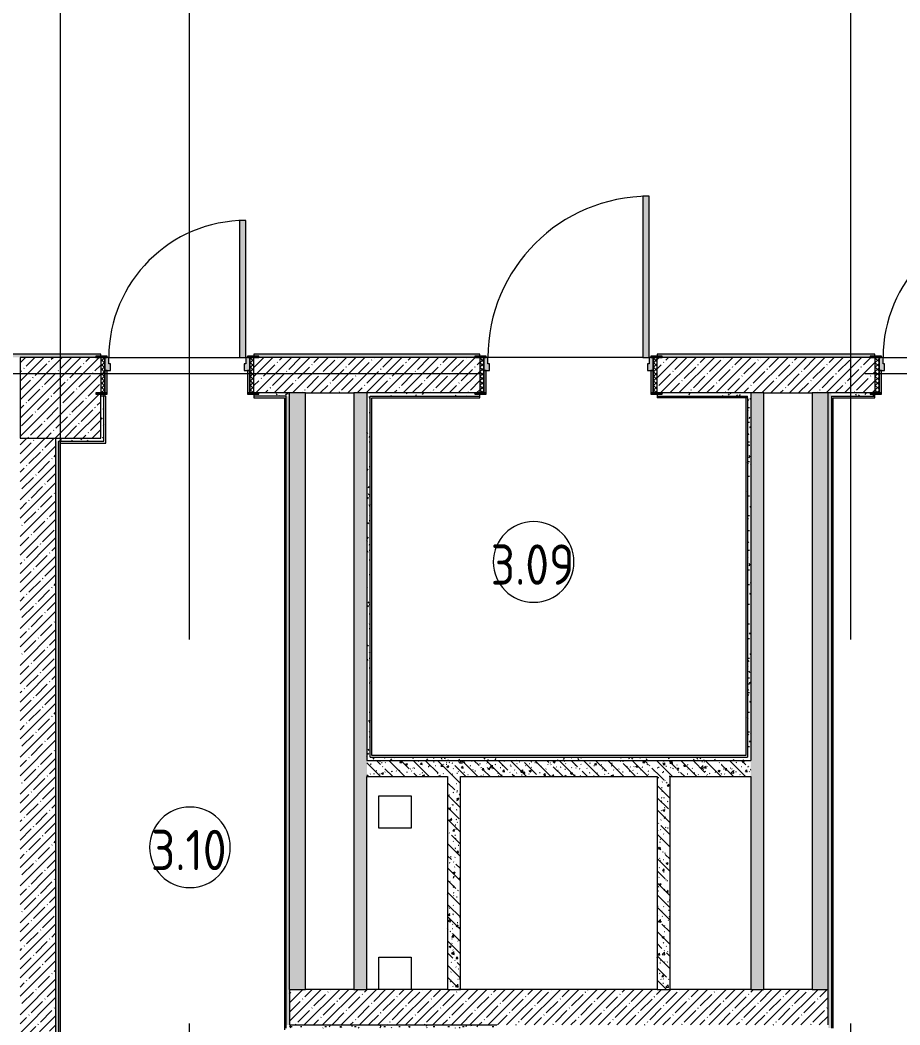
# Model space of a CAD drawing. Header units: millimetres. Extents: x -8624 to 200327, y -8553 to 29000.
# Drawn here: x 161760 to 167214, y 3760 to 9993 of the extents above; entities that cross this region are included whole.
import ezdxf

# ---------------------------------------------------------------- set-up
doc = ezdxf.new("R2010")
doc.units = ezdxf.units.MM
doc.linetypes.add('Осевая', pattern=[15875, 3175, -2381.25, 7937.5, -2381.25])
for name, color, linetype, lineweight in [('A-AREA-IDEN', 7, 'Continuous', 9), ('A-WALL-4', 7, 'Continuous', 13), ('I-WALL-5', 7, 'Continuous', 9), ('S-COLS-2', 7, 'Continuous', 9), ('Оси-2', 7, 'Осевая', 9)]:
    doc.layers.add(name, color=color, linetype=linetype, lineweight=lineweight)
for name, color, linetype, lineweight, true_color in [('A-DOOR-5', 7, 'Continuous', 9, 0xaaaaaa), ('A-DOOR-6', 7, 'Continuous', 9, 0xe2e2e2), ('A-DOOR-FRAM-4', 7, 'Continuous', 9, 0xe2e2e2), ('A-DOOR-FRAM-5', 7, 'Continuous', 9, 0xaaaaaa), ('A-FLOR-3', 7, 'Continuous', 9, 0xaaaaaa), ('I-WALL-6', 7, 'Continuous', 9, 0x787878), ('I-WALL-7', 9, 'Continuous', 9, 0x808080)]:
    doc.layers.add(name, color=color, linetype=linetype, lineweight=lineweight, true_color=true_color)
doc.styles.add('GOST Common', font='GOST_Common.ttf', dxfattribs={"width": 0.9, "height": 250})
pattern_1 = [(45, (96349.85, 0), (-57.02463, 57.02463), []), (45, (96406.87, 0), (-57.02463, 57.02463), [100.806, -20.161, 3.353, -16.808])]
pattern_2 = [(135, (96349.85, 0), (-75.43415, -75.43415), [106.68, -17.78, 3.556, -17.78]), (135, (96349.85, 75.39), (-75.43415, -75.43415), []), (50, (96349.85, 0), (127.52922, -11.15758), [13.335, -146.685]), (355, (96349.85, 0), (-24.66966, 133.74002), [10.668, -117.348]), (100.451, (96360.48, -0.93), (102.85973, 122.58178), [11.333, -124.663]), (46.184, (96349.85, 35.56), (189.75516, -29.43036), [20.002, -220.027]), (96.636, (96365.66, 33.1), (166.1822, 173.1996), [17, -186.995]), (351.184, (96349.85, 35.56), (166.18393, 173.1976), [16.002, -176.022]), (21, (96367.63, 26.67), (106.13027, -71.58603), [13.335, -146.685]), (326, (96367.63, 26.67), (43.26188, 128.93175), [10.668, -117.348]), (71.451, (96376.47, 20.7), (149.39198, 57.34505), [11.333, -124.663]), (37.5, (96349.85, 0), (2.162228, 59.188357), [3.353, -112.573, 3.353, -115.773, -117.792]), (37.5, (96349.85, 0), (2.162228, 59.188357), [-235.052, 3.353, -114.44]), (7.5, (96349.85, 0), (46.77386, 70.12615), [3.353, -64.567, 3.353, -109.906, -44.894]), (7.5, (96349.85, 0), (46.77386, 70.12615), [-181.178, 3.353, -41.542]), (327.5, (96310.2, 0), (94.91367, -4.010093), [3.353, -41.097, 3.353, -135.331, -184.023]), (327.5, (96310.2, 0), (94.91367, -4.010093), [-183.134, 3.353, -180.67]), (317.5, (96292.42, 0), (103.69057, 17.79882), [3.353, -54.432, 3.353, -88.748, -130.683]), (317.5, (96292.42, 0), (103.69057, 17.79882), [-149.885, 3.353, -127.33])]
pattern_3 = [(0, (96349.85, 0), (121.92, 30.48), [10.058, -81.382, 10.058, -81.382, -487.68]), (0, (96349.85, 0), (121.92, 30.48), [-182.88, 10.058, -172.822, 10.058, -81.382, -213.36]), (0, (96349.85, 0), (121.92, 30.48), [-457.2, 10.058, -50.902, 10.058, -142.342]), (120, (96395.57, 15.24), (-87.356454, 90.345817), [10.058, -81.382, 10.058, -81.382, -487.68]), (120, (96395.57, 15.24), (-87.356454, 90.345817), [-182.88, 10.058, -172.822, 10.058, -81.382, -213.36]), (120, (96395.57, 15.24), (-87.356454, 90.345817), [-457.2, 10.058, -50.902, 10.058, -142.342]), (240, (96410.81, 76.2), (-34.563546, -120.825817), [10.058, -81.382, 10.058, -81.382, -487.68]), (240, (96410.81, 76.2), (-34.563546, -120.825817), [-182.88, 10.058, -172.822, 10.058, -81.382, -213.36]), (240, (96410.81, 76.2), (-34.563546, -120.825817), [-457.2, 10.058, -50.902, 10.058, -142.342])]

# ---------------------------------------------------------------- blocks, each defined once
blk = doc.blocks.new('BSC_Колонна _Прямоугольная - 500х500-V185-План зашивки приборов отопления в осях 3 этажа 12-23')
at = {"layer": 'S-COLS-2'}
h = blk.add_hatch(dxfattribs=at)
h.set_pattern_fill('FP_132', color=256, style=0, pattern_type=2)
h.set_pattern_definition([(45, (-65660, -7650), (-57.02463, 57.02463), []), (45, (-65602.975, -7650), (-57.02463, 57.02463), [100.806, -20.161, 3.353, -16.808])])
h.paths.add_polyline_path([(-250, -250), (250, -250), (250, 22), (220, 22), (220, 30), (250, 30), (250, 250), (-250, 250), (-250, -146.2)])
for p, q in [((220, 250), (-250, 250)), ((-250, 250), (-250, -250)), ((250, -250), (250, 22)), ((-250, -250), (250, -250))]:
    blk.add_line(p, q, dxfattribs=at)
blk = doc.blocks.new('110_Дверь_СКБ_1Ст_Внутренняя1 - Д-7_л__950x2100h_Туалет-21784696-План зашивки приборов отопления в осях 3 этажа 12-23')
at = {"layer": 'A-DOOR-5'}
h = blk.add_hatch(dxfattribs=at)
h.set_pattern_fill('FP_45', color=256, style=0, pattern_type=2)
h.set_pattern_definition([(135, (1826.41, 174.685), (-14.14214, -14.14214), []), (225, (1826.41, 174.685), (14.14214, -14.14214), [])])
h.paths.add_polyline_path([(487.5, -110), (487.5, 110), (462.5, 110), (462.5, -110)])
at = {"layer": 'A-DOOR-6'}
h = blk.add_hatch(color=256, dxfattribs=at)
h.paths.add_polyline_path([(427.5, 30), (462.5, 30), (462.5, 110), (437.5, 110), (437.5, 70), (427.5, 70)])
h.paths.add_polyline_path([(-402.5, 30), (-402.5, 70), (-412.5, 70), (-412.5, 110), (-437.5, 110), (-437.5, 30)])
at = {"layer": 'A-DOOR-FRAM-4'}
for points in [[(397.5, 110), (437.5, 110), (437.5, 960), (397.5, 960), (397.5, 577.8)], [(-422.5, 110), (-422.5, 118), (-492.5, 118), (-492.5, 110)], [(-422.5, 109), (-422.5, 110), (-437.5, 109)], [(517.5, 110), (517.5, 118), (447.5, 118), (447.5, 110)], [(462.5, 109), (462.5, 110), (447.5, 109)], [(-422.5, -110), (-422.5, 30), (-437.5, 30), (-437.5, -110)], [(462.5, -110), (462.5, 30), (447.5, 30), (447.5, -110)], [(-422.5, -118), (-422.5, -110), (-492.5, -110), (-492.5, -118)], [(517.5, -118), (517.5, -110), (447.5, -110), (447.5, -118)]]:
    blk.add_hatch(color=256, dxfattribs=at).paths.add_polyline_path(points)
at = {"layer": 'A-DOOR-FRAM-5'}
h = blk.add_hatch(dxfattribs=at)
h.set_pattern_fill('FP_46', color=256, style=0, pattern_type=2)
h.set_pattern_definition([(45, (-296.384, 174.685), (-14.1421, 14.1421), []), (135, (-296.384, 174.685), (-14.1421, -14.1421), [])])
h.paths.add_polyline_path([(-437.5, -110), (-437.5, 110), (-462.5, 110), (-462.5, -110)])
at = {"layer": 'A-DOOR-5'}
for p, q in [((437.5, 960), (397.5, 960)), ((397.5, 960), (397.5, 110)), ((437.5, 110), (437.5, 960)), ((397.5, 110), (437.5, 110))]:
    blk.add_line(p, q, dxfattribs=at)
blk.add_arc((437.5, 110), 850, 90, 180, dxfattribs=at)
at = {"layer": 'A-DOOR-FRAM-5'}
for p, q in [((-422.5, 118), (-492.5, 118)), ((-492.5, 118), (-492.5, 110)), ((-492.5, 110), (-422.5, 110)), ((-437.5, 110), (-462.5, 110)), ((-462.5, 110), (-462.5, -110)), ((-412.5, 110), (-437.5, 110)), ((-437.5, 110), (-437.5, 30)), ((-437.5, -110), (-437.5, 110)), ((-422.5, 110), (-437.5, 110)), ((-437.5, 110), (-437.5, 109)), ((-437.5, 109), (-422.5, 109)), ((-422.5, 110), (-422.5, 118)), ((-422.5, 109), (-422.5, 110)), ((-412.5, 70), (-412.5, 110)), ((-402.5, 70), (-412.5, 70)), ((-402.5, 30), (-402.5, 70)), ((437.5, 70), (427.5, 70)), ((427.5, 70), (427.5, 30)), ((437.5, 110), (437.5, 70)), ((462.5, 110), (437.5, 110)), ((517.5, 118), (447.5, 118)), ((447.5, 118), (447.5, 110)), ((462.5, 110), (447.5, 110)), ((447.5, 110), (447.5, 109)), ((447.5, 110), (517.5, 110)), ((447.5, 109), (462.5, 109)), ((462.5, 30), (462.5, 110)), ((487.5, 110), (462.5, 110)), ((462.5, 110), (462.5, -110)), ((462.5, 109), (462.5, 110)), ((487.5, -110), (487.5, 110)), ((517.5, 110), (517.5, 118)), ((-437.5, 30), (-402.5, 30)), ((-422.5, 30), (-437.5, 30)), ((-437.5, 30), (-437.5, -110)), ((-422.5, -110), (-422.5, 30)), ((427.5, 30), (462.5, 30)), ((462.5, 30), (447.5, 30)), ((447.5, 30), (447.5, -110)), ((462.5, -110), (462.5, 30)), ((-422.5, -110), (-492.5, -110)), ((-492.5, -110), (-492.5, -118)), ((-492.5, -118), (-422.5, -118)), ((-462.5, -110), (-437.5, -110)), ((-437.5, -110), (-422.5, -110)), ((-422.5, -118), (-422.5, -110)), ((447.5, -110), (462.5, -110)), ((517.5, -110), (447.5, -110)), ((447.5, -110), (447.5, -118)), ((447.5, -118), (517.5, -118)), ((462.5, -110), (487.5, -110)), ((517.5, -118), (517.5, -110))]:
    blk.add_line(p, q, dxfattribs=at)
blk = doc.blocks.new('110_Дверь_СКБ_1Ст_Внутренняя1 - Д-4 1100x2100h_су мгн-V200-План зашивки приборов отопления в осях 3 этажа 12-23')
at = {"layer": 'A-DOOR-5'}
h = blk.add_hatch(dxfattribs=at)
h.set_pattern_fill('FP_47', color=256, style=0, pattern_type=2)
h.set_pattern_definition([(135, (1751.41, 174.685), (-14.14214, -14.14214), []), (225, (1751.41, 174.685), (14.14214, -14.14214), [])])
h.paths.add_polyline_path([(562.5, -110), (562.5, 110), (537.5, 110), (537.5, -110)])
at = {"layer": 'A-DOOR-6'}
h = blk.add_hatch(color=256, dxfattribs=at)
h.paths.add_polyline_path([(537.5, 30), (537.5, 110), (512.5, 110), (512.5, 70), (502.5, 70), (502.5, 30)])
h.paths.add_polyline_path([(-477.5, 30), (-477.5, 70), (-487.5, 70), (-487.5, 110), (-512.5, 110), (-512.5, 30)])
at = {"layer": 'A-DOOR-FRAM-4'}
for points in [[(472.5, 110), (512.5, 110), (512.5, 1110), (472.5, 1110), (472.5, 577.8)], [(-497.5, 110), (-497.5, 118), (-567.5, 118), (-567.5, 110)], [(-497.5, 109), (-497.5, 110), (-512.5, 109)], [(592.5, 110), (592.5, 118), (522.5, 118), (522.5, 110)], [(537.5, 109), (537.5, 110), (522.5, 109)], [(-497.5, -110), (-497.5, 30), (-512.5, 30), (-512.5, -110)], [(537.5, -110), (537.5, 30), (522.5, 30), (522.5, -110)], [(-497.5, -118), (-497.5, -110), (-567.5, -110), (-567.5, -118)], [(592.5, -118), (592.5, -110), (522.5, -110), (522.5, -118)]]:
    blk.add_hatch(color=256, dxfattribs=at).paths.add_polyline_path(points)
at = {"layer": 'A-DOOR-FRAM-5'}
h = blk.add_hatch(dxfattribs=at)
h.set_pattern_fill('FP_48', color=256, style=0, pattern_type=2)
h.set_pattern_definition([(45, (-371.384, 174.685), (-14.1421, 14.1421), []), (135, (-371.384, 174.685), (-14.1421, -14.1421), [])])
h.paths.add_polyline_path([(-512.5, -110), (-512.5, 110), (-537.5, 110), (-537.5, -110)])
at = {"layer": 'A-DOOR-5'}
for p, q in [((512.5, 1110), (472.5, 1110)), ((472.5, 1110), (472.5, 110)), ((512.5, 110), (512.5, 1110)), ((472.5, 110), (512.5, 110))]:
    blk.add_line(p, q, dxfattribs=at)
blk.add_arc((512.5, 110), 1000, 90, 180, dxfattribs=at)
at = {"layer": 'A-DOOR-FRAM-5'}
for p, q in [((-497.5, 118), (-567.5, 118)), ((-567.5, 118), (-567.5, 110)), ((-567.5, 110), (-497.5, 110)), ((-512.5, 110), (-537.5, 110)), ((-537.5, 110), (-537.5, -110)), ((-487.5, 110), (-512.5, 110)), ((-512.5, 110), (-512.5, 30)), ((-512.5, -110), (-512.5, 110)), ((-497.5, 110), (-512.5, 110)), ((-512.5, 110), (-512.5, 109)), ((-512.5, 109), (-497.5, 109)), ((-497.5, 110), (-497.5, 118)), ((-497.5, 109), (-497.5, 110)), ((-487.5, 70), (-487.5, 110)), ((-477.5, 70), (-487.5, 70)), ((-477.5, 30), (-477.5, 70)), ((512.5, 70), (502.5, 70)), ((502.5, 70), (502.5, 30)), ((512.5, 110), (512.5, 70)), ((537.5, 110), (512.5, 110)), ((592.5, 118), (522.5, 118)), ((522.5, 118), (522.5, 110)), ((537.5, 110), (522.5, 110)), ((522.5, 110), (522.5, 109)), ((522.5, 110), (592.5, 110)), ((522.5, 109), (537.5, 109)), ((537.5, 30), (537.5, 110)), ((562.5, 110), (537.5, 110)), ((537.5, 110), (537.5, -110)), ((537.5, 109), (537.5, 110)), ((562.5, -110), (562.5, 110)), ((592.5, 110), (592.5, 118)), ((-512.5, 30), (-477.5, 30)), ((-497.5, 30), (-512.5, 30)), ((-512.5, 30), (-512.5, -110)), ((-497.5, -110), (-497.5, 30)), ((502.5, 30), (537.5, 30)), ((537.5, 30), (522.5, 30)), ((522.5, 30), (522.5, -110)), ((537.5, -110), (537.5, 30)), ((-497.5, -110), (-567.5, -110)), ((-567.5, -110), (-567.5, -118)), ((-567.5, -118), (-497.5, -118)), ((-537.5, -110), (-512.5, -110)), ((-512.5, -110), (-497.5, -110)), ((-497.5, -118), (-497.5, -110)), ((522.5, -110), (537.5, -110)), ((592.5, -110), (522.5, -110)), ((522.5, -110), (522.5, -118)), ((522.5, -118), (592.5, -118)), ((537.5, -110), (562.5, -110)), ((592.5, -118), (592.5, -110))]:
    blk.add_line(p, q, dxfattribs=at)
blk = doc.blocks.new('Марка_Помещения - Номер-25198446-План зашивки приборов отопления в осях 3 этажа 12-23')
at = {"layer": 'A-AREA-IDEN'}
for start, end in [(360, 180), (180, 360)]:
    blk.add_arc((0, 0), 2.5, start, end, dxfattribs=at)

msp = doc.modelspace()

# ---------------------------------------------------------------- hatches: boundary and pattern name
at = {"layer": 'I-WALL-5'}
h = msp.add_hatch(dxfattribs=at)
h.set_pattern_fill('FP_135', color=256, style=0, pattern_type=2)
h.set_pattern_definition(pattern_1)
h.paths.add_polyline_path([(167059.8, 7680), (167059.8, 7900), (165709.8, 7900), (165709.8, 7680), (167029.8, 7680)])
h.paths.add_polyline_path([(168009.8, 7680), (168209.8, 7680), (168209.8, 7900), (168009.8, 7900)])
h.paths.add_polyline_path([(164579.8, 7680), (164609.8, 7680), (164609.8, 7900), (163209.8, 7900), (163209.8, 7680), (164446, 7680)])
h = msp.add_hatch(dxfattribs=at)
h.set_pattern_fill('FP_135', color=256, style=0, pattern_type=2)
h.set_pattern_definition(pattern_1)
h.paths.add_polyline_path([(161759.8, 400), (161979.8, 400), (161979.8, 7400), (161759.8, 7400), (161759.8, 592.1)])
h = msp.add_hatch(dxfattribs=at)
h.set_pattern_fill('FP_135', color=256, style=0, pattern_type=2)
h.set_pattern_definition(pattern_1)
h.paths.add_polyline_path([(166769.8, 3760), (166769.8, 3980), (163429.8, 3980), (163429.8, 3760), (166627.1, 3760)])
at = {"layer": 'I-WALL-6'}
h = msp.add_hatch(dxfattribs=at)
h.set_pattern_fill('FP_142', color=256, style=0, pattern_type=2)
h.set_pattern_definition(pattern_2)
h.paths.add_polyline_path([(163429.8, 3980), (163529.8, 3980), (163529.8, 7680), (163429.8, 7680), (163429.8, 4048)])
h = msp.add_hatch(dxfattribs=at)
h.set_pattern_fill('FP_142', color=256, style=0, pattern_type=2)
h.set_pattern_definition(pattern_2)
h.paths.add_polyline_path([(163829.8, 3980), (163909.8, 3980), (163909.8, 7680), (163829.8, 7680), (163829.8, 4048)])
h = msp.add_hatch(dxfattribs=at)
h.set_pattern_fill('FP_142', color=256, style=0, pattern_type=2)
h.set_pattern_definition(pattern_2)
h.paths.add_polyline_path([(166369.8, 3980), (166369.8, 7680), (166289.8, 7680), (166289.8, 3980)])
h = msp.add_hatch(dxfattribs=at)
h.set_pattern_fill('FP_142', color=256, style=0, pattern_type=2)
h.set_pattern_definition(pattern_2)
h.paths.add_polyline_path([(166769.8, 3980), (166769.8, 7680), (166669.8, 7680), (166669.8, 3980)])
h = msp.add_hatch(dxfattribs=at)
h.set_pattern_fill('FP_142', color=256, style=0, pattern_type=2)
h.set_pattern_definition(pattern_2)
h.paths.add_polyline_path([(166289.8, 5300), (166289.8, 5400), (163909.8, 5400), (163909.8, 5300), (165789.8, 5300)])
h = msp.add_hatch(dxfattribs=at)
h.set_pattern_fill('FP_142', color=256, style=0, pattern_type=2)
h.set_pattern_definition(pattern_2)
h.paths.add_polyline_path([(164489.8, 3980), (164489.8, 5300), (164409.8, 5300), (164409.8, 3980), (164446, 3980)])
h = msp.add_hatch(dxfattribs=at)
h.set_pattern_fill('FP_142', color=256, style=0, pattern_type=2)
h.set_pattern_definition(pattern_2)
h.paths.add_polyline_path([(165789.8, 3980), (165789.8, 5300), (165709.8, 5300), (165709.8, 3980)])
at = {"layer": 'I-WALL-7'}
h = msp.add_hatch(dxfattribs=at)
h.set_pattern_fill('FP_183', color=256, style=0, pattern_type=2)
h.set_pattern_definition(pattern_3)
h.paths.add_polyline_path([(170449.8, 7900), (170449.8, 7920), (170054.8, 7920), (170054.8, 7908), (170109.8, 7908), (170109.8, 7900), (170262.3, 7900)])
h.paths.add_polyline_path([(168599.8, 7900), (168599.8, 7908), (168654.8, 7908), (168654.8, 7920), (168009.8, 7920), (168009.8, 7908), (168039.8, 7908), (168039.8, 7900), (168444.7, 7900)])
h.paths.add_polyline_path([(166627.1, 7900), (167029.8, 7900), (167029.8, 7908), (167059.8, 7908), (167059.8, 7920), (165709.8, 7920), (165709.8, 7908), (165739.8, 7908), (165739.8, 7900), (165900.1, 7900)])
h.paths.add_polyline_path([(164446, 7900), (164579.8, 7900), (164579.8, 7908), (164609.8, 7908), (164609.8, 7920), (163209.8, 7920), (163209.8, 7908), (163239.8, 7908), (163239.8, 7900), (163719, 7900)])
h.paths.add_polyline_path([(162229.8, 7900), (162229.8, 7908), (162259.8, 7908), (162259.8, 7920), (156819.8, 7920), (156819.8, 7900), (161759.8, 7900)])
h.paths.add_polyline_path([(154319.8, 7900), (154319.8, 7920), (147209.8, 7920), (147209.8, 7900), (153540.6, 7900)])
h.paths.add_polyline_path([(143979.8, 7900), (144709.8, 7900), (144709.8, 7920), (138479.8, 7920), (138479.8, 7900), (143759.8, 7900)])
h.paths.add_polyline_path([(135979.8, 7900), (135979.8, 7920), (135109.8, 7920), (135109.8, 7900), (135389.8, 7900)])
h = msp.add_hatch(dxfattribs=at)
h.set_pattern_fill('FP_183', color=256, style=0, pattern_type=2)
h.set_pattern_definition(pattern_3)
h.paths.add_polyline_path([(163409.8, 7660), (163429.8, 7660), (163429.8, 7680), (163239.8, 7680), (163239.8, 7672), (163209.8, 7672), (163209.8, 7660), (163398.8, 7660)])
h = msp.add_hatch(dxfattribs=at)
h.set_pattern_fill('FP_183', color=256, style=0, pattern_type=2)
h.set_pattern_definition(pattern_3)
h.paths.add_polyline_path([(166269.8, 7660), (166289.8, 7660), (166289.8, 7680), (165739.8, 7678.9), (165739.8, 7672), (165709.8, 7672), (165709.8, 7660), (165900.1, 7660)])
h.paths.add_polyline_path([(164579.8, 7660), (164609.8, 7660), (164609.8, 7672), (164579.8, 7672), (164579.8, 7680), (163909.8, 7680), (163909.8, 7660), (164446, 7660)])
h = msp.add_hatch(dxfattribs=at)
h.set_pattern_fill('FP_183', color=256, style=0, pattern_type=2)
h.set_pattern_definition(pattern_3)
h.paths.add_polyline_path([(166769.8, 3740), (166789.8, 3740), (166789.8, 7680), (166769.8, 7680), (166769.8, 3760)])
h = msp.add_hatch(dxfattribs=at)
h.set_pattern_fill('FP_183', color=256, style=0, pattern_type=2)
h.set_pattern_definition(pattern_3)
h.paths.add_polyline_path([(168189.8, 7660), (168189.8, 7680), (168039.8, 7680), (168039.8, 7672), (168009.8, 7672), (168009.8, 7660), (168081.2, 7660)])
h.paths.add_polyline_path([(166990.6, 7660), (167059.8, 7660), (167059.8, 7672), (167029.8, 7672), (167029.8, 7680), (166789.8, 7680), (166789.8, 7660)])
h = msp.add_hatch(dxfattribs=at)
h.set_pattern_fill('FP_183', color=256, style=0, pattern_type=2)
h.set_pattern_definition(pattern_3)
h.paths.add_polyline_path([(162259.8, 7380), (162279.8, 7380), (162279.8, 7660), (162259.8, 7660), (162259.8, 7400)])
h = msp.add_hatch(dxfattribs=at)
h.set_pattern_fill('FP_183', color=256, style=0, pattern_type=2)
h.set_pattern_definition(pattern_3)
h.paths.add_polyline_path([(163429.8, 3760), (163429.8, 7660), (163409.8, 7660), (163409.8, 3760)])
h = msp.add_hatch(dxfattribs=at)
h.set_pattern_fill('FP_183', color=256, style=0, pattern_type=2)
h.set_pattern_definition(pattern_3)
h.paths.add_polyline_path([(163909.8, 5400), (163929.8, 5400), (163929.8, 7660), (163909.8, 7660), (163909.8, 5775.9)])
h = msp.add_hatch(dxfattribs=at)
h.set_pattern_fill('FP_183', color=256, style=0, pattern_type=2)
h.set_pattern_definition(pattern_3)
h.paths.add_polyline_path([(166269.8, 5420), (166289.8, 5420), (166289.8, 7660), (166269.8, 7660), (166269.8, 6639.8)])
h = msp.add_hatch(dxfattribs=at)
h.set_pattern_fill('FP_183', color=256, style=0, pattern_type=2)
h.set_pattern_definition(pattern_3)
h.paths.add_polyline_path([(162259.8, 7380), (162259.8, 7400), (161979.8, 7400), (161979.8, 7380), (162010.8, 7380)])
h = msp.add_hatch(dxfattribs=at)
h.set_pattern_fill('FP_183', color=256, style=0, pattern_type=2)
h.set_pattern_definition(pattern_3)
h.paths.add_polyline_path([(161999.8, 400), (161999.8, 7380), (161979.8, 7380), (161979.8, 400)])
h = msp.add_hatch(dxfattribs=at)
h.set_pattern_fill('FP_183', color=256, style=0, pattern_type=2)
h.set_pattern_definition(pattern_3)
h.paths.add_polyline_path([(166289.8, 5400), (166289.8, 5420), (163929.8, 5420), (163929.8, 5400), (165173.1, 5400)])
h = msp.add_hatch(dxfattribs=at)
h.set_pattern_fill('FP_183', color=256, style=0, pattern_type=2)
h.set_pattern_definition(pattern_3)
h.paths.add_polyline_path([(164714.8, 3740), (164714.8, 3760), (163409.8, 3760), (163409.8, 3740), (164446, 3740)])

# ---------------------------------------------------------------- linework, layer by layer
at = {"layer": 'A-FLOR-3'}
for p, q in [((162309.8, 7900), (163119.8, 7900)), ((165619.8, 7900), (164659.8, 7900)), ((167109.8, 7900), (167919.8, 7900)), ((162279.8, 7672), (162279.8, 7660)), ((163984.8, 4980), (163984.8, 5180)), ((163984.8, 5180), (164184.8, 5180)), ((164184.8, 5180), (164184.8, 4980)), ((164184.8, 4980), (163984.8, 4980)), ((163984.8, 3980), (163984.8, 4180)), ((163984.8, 4180), (164184.8, 4180)), ((164184.8, 4180), (164184.8, 3980))]:
    msp.add_line(p, q, dxfattribs=at)
at = {"layer": 'A-WALL-4'}
for p, q in [((163529.8, 7680), (163239.8, 7680)), ((163429.8, 3980), (163429.8, 7680)), ((164579.8, 7680), (163829.8, 7680)), ((163909.8, 7680), (163909.8, 5400)), ((166369.8, 7680), (165739.8, 7680)), ((166289.8, 7680), (166289.8, 5400)), ((167029.8, 7680), (166669.8, 7680)), ((163409.8, 7660), (163209.8, 7660)), ((163929.8, 7660), (164609.8, 7660)), ((163929.8, 5420), (163929.8, 7660)), ((165709.8, 7660), (166269.8, 7660)), ((166269.8, 7649), (166269.8, 7660)), ((166789.8, 7660), (166789.8, 3740)), ((161979.8, 7400), (161979.8, 400)), ((162010.8, 7380), (161999.8, 7380)), ((163909.8, 5400), (166289.8, 5400)), ((163929.8, 5420), (166269.8, 5420)), ((163429.8, 3980), (163529.8, 3980)), ((163829.8, 3980), (163909.8, 3980)), ((164409.8, 3980), (164489.8, 3980)), ((165709.8, 3980), (165789.8, 3980)), ((166289.8, 3980), (166369.8, 3980)), ((166669.8, 3980), (166769.8, 3980))]:
    msp.add_line(p, q, dxfattribs=at)
at = {"layer": 'I-WALL-5'}
for p, q in [((162259.8, 7921), (156819.8, 7921)), ((162259.8, 7920), (156819.8, 7920)), ((162259.8, 7908), (162259.8, 7921)), ((163209.8, 7921), (163209.8, 7908)), ((164609.8, 7921), (163209.8, 7921)), ((164609.8, 7920), (163209.8, 7920)), ((164609.8, 7908), (164609.8, 7921)), ((165709.8, 7921), (165709.8, 7908)), ((167059.8, 7921), (165709.8, 7921)), ((167059.8, 7920), (165709.8, 7920)), ((167059.8, 7908), (167059.8, 7921)), ((164579.8, 7900), (163239.8, 7900)), ((167029.8, 7900), (165739.8, 7900)), ((163209.8, 7672), (163209.8, 7649)), ((163529.8, 3980), (163529.8, 7680)), ((163529.8, 7680), (163829.8, 7680)), ((163829.8, 7680), (163829.8, 3980)), ((164609.8, 7649), (164609.8, 7672)), ((165709.8, 7672), (165709.8, 7649)), ((166369.8, 3980), (166369.8, 7680)), ((166369.8, 7680), (166669.8, 7680)), ((166669.8, 7680), (166669.8, 3980)), ((166769.8, 3760), (166769.8, 7680)), ((167059.8, 7649), (167059.8, 7672)), ((162290.8, 7660), (162259.8, 7660)), ((162279.8, 7380), (162279.8, 7660)), ((162290.8, 7369), (162290.8, 7660)), ((163209.8, 7649), (163398.8, 7649)), ((163398.8, 7649), (163398.8, 3729)), ((163409.8, 3740), (163409.8, 7660)), ((163940.8, 7649), (164609.8, 7649)), ((163940.8, 5431), (163940.8, 7649)), ((166269.8, 7649), (165709.8, 7649)), ((166258.8, 7649), (166258.8, 5431)), ((166269.8, 7649), (166269.8, 5420)), ((166789.8, 7660), (167059.8, 7660)), ((166800.8, 7649), (167059.8, 7649)), ((166800.8, 3740), (166800.8, 7649)), ((161999.8, 420), (161999.8, 7380)), ((162010.8, 7380), (162279.8, 7380)), ((162010.8, 431), (162010.8, 7369)), ((162010.8, 7369), (162290.8, 7369)), ((166258.8, 5431), (163940.8, 5431)), ((163909.8, 3980), (163909.8, 5300)), ((163909.8, 5300), (164409.8, 5300)), ((164409.8, 5300), (164409.8, 3980)), ((164489.8, 5300), (165709.8, 5300)), ((164489.8, 3980), (164489.8, 5300)), ((165709.8, 5300), (165709.8, 3980)), ((165789.8, 5300), (166289.8, 5300)), ((165789.8, 3980), (165789.8, 5300)), ((166289.8, 5300), (166289.8, 3980)), ((163429.8, 3980), (163429.8, 3760)), ((163829.8, 3980), (163529.8, 3980)), ((164409.8, 3980), (163909.8, 3980)), ((165709.8, 3980), (164489.8, 3980)), ((166289.8, 3980), (165789.8, 3980)), ((166669.8, 3980), (166369.8, 3980)), ((163429.8, 3760), (164714.8, 3760))]:
    msp.add_line(p, q, dxfattribs=at)
at = {"layer": 'Оси-2'}
for p, q in [((162009.8, 593.7), (162009.8, 24850)), ((162809.8, 593.7), (162809.8, 24850)), ((166909.8, 593.7), (166909.8, 24850)), ((135246.3, 7800), (178599.8, 7800))]:
    msp.add_line(p, q, dxfattribs=at)

# ---------------------------------------------------------------- block references
at = {"layer": 'A-AREA-IDEN', "xscale": 99.99999999999993, "yscale": 99.99999999999993, "zscale": 99.99999999999993}
for p in [(164943.6, 6631.9), (162812.9, 4861.5)]:
    msp.add_blockref('Марка_Помещения - Номер-25198446-План зашивки приборов отопления в осях 3 этажа 12-23', p, dxfattribs=at)
at = {"layer": 'A-DOOR-5'}
for name, p in [('110_Дверь_СКБ_1Ст_Внутренняя1 - Д-4 1100x2100h_су мгн-V200-План зашивки приборов отопления в осях 3 этажа 12-23', (165147.3, 7790)), ('110_Дверь_СКБ_1Ст_Внутренняя1 - Д-7_л__950x2100h_Туалет-21784696-План зашивки приборов отопления в осях 3 этажа 12-23', (162722.3, 7790)), ('110_Дверь_СКБ_1Ст_Внутренняя1 - Д-7_л__950x2100h_Туалет-21784696-План зашивки приборов отопления в осях 3 этажа 12-23', (167522.3, 7790))]:
    msp.add_blockref(name, p, dxfattribs=at)
at = {"layer": 'S-COLS-2'}
msp.add_blockref('BSC_Колонна _Прямоугольная - 500х500-V185-План зашивки приборов отопления в осях 3 этажа 12-23', (162009.8, 7650), dxfattribs=at)

# ---------------------------------------------------------------- texts
at = {"layer": 'A-AREA-IDEN', "char_height": 250, "attachment_point": 1, "style": 'GOST Common'}
for s, insert, width in [('3.09', (164677.8, 6740.4), 663.797), ('3.10', (162571, 4970.1), 606.076)]:
    msp.add_mtext(s, dxfattribs=dict(at, insert=insert, width=width))

doc.saveas('drawing.dxf')
